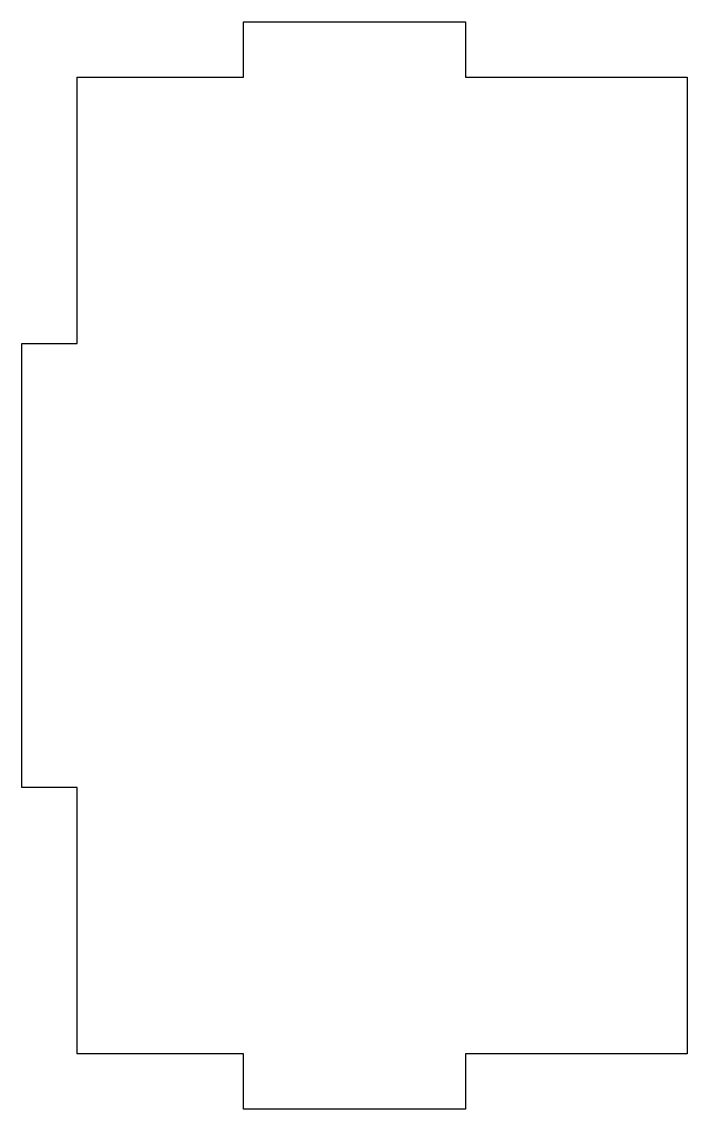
# Model space of a CAD drawing. Header units: inches. Extents: x -14.85 to -11.85, y -4.8 to 0.1.
import ezdxf

# ---------------------------------------------------------------- set-up
doc = ezdxf.new("R2010")
doc.units = ezdxf.units.IN
doc.layers.get('0').update_dxf_attribs({"linetype": 'CONTINUOUS'})

msp = doc.modelspace()

# ---------------------------------------------------------------- linework, layer by layer
msp.add_lwpolyline([(-14.5987, -3.35), (-14.8488, -3.35), (-14.8488, -1.35), (-14.5987, -1.35), (-14.5987, -0.1501), (-13.8488, -0.1501), (-13.8488, 0.0999), (-12.8487, 0.0999), (-12.8487, -0.1501), (-11.8487, -0.1501), (-11.8487, -4.55), (-12.8487, -4.55), (-12.8487, -4.8), (-13.8488, -4.8), (-13.8488, -4.55), (-14.5987, -4.55)], close=True)

doc.saveas('drawing.dxf')
